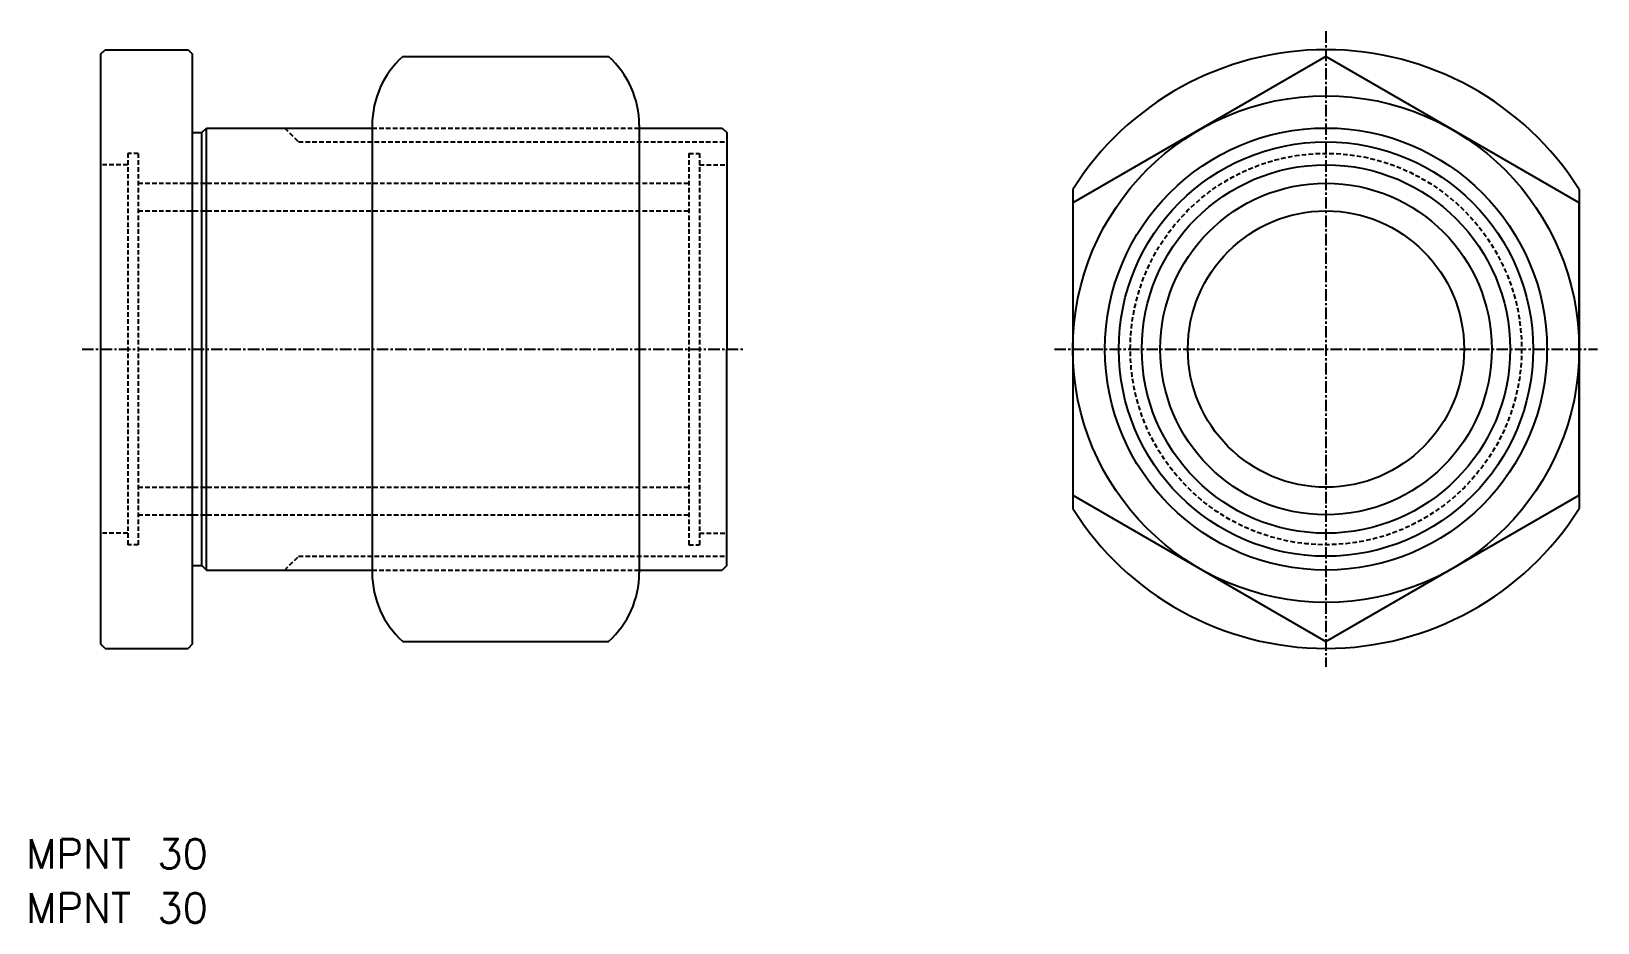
# Model space of a CAD drawing. Extents: x 1255 to 1425, y -30 to 67.
import ezdxf

# ---------------------------------------------------------------- set-up
doc = ezdxf.new("R2010")
doc.units = 0
doc.linetypes.add('CENTER', pattern=[2, 1.25, -0.25, 0.25, -0.25])
doc.linetypes.add('DASHED', pattern=[0.75, 0.5, -0.25])
doc.layers.get('0').update_dxf_attribs({"linetype": 'CONTINUOUS'})
doc.layers.add('CENTER', color=1, linetype='CENTER')
doc.styles.get("Standard").update_dxf_attribs({"font": 'txt.shx', "bigfont": 'bigfont.shx'})

msp = doc.modelspace()

# ---------------------------------------------------------------- linework, layer by layer
at = {"color": 7, "linetype": 'CONTINUOUS'}
for p, q in [((1262.55, 64.69), (1263.05, 65.19)), ((1262.55, 64.69), (1262.55, 0.69)), ((1263.05, 65.19), (1272.05, 65.19)), ((1272.05, 65.19), (1272.55, 64.69)), ((1272.55, 0.69), (1272.55, 64.69)), ((1295.39, 64.44), (1317.72, 64.44)), ((1272.55, 56.19), (1273.55, 56.19)), ((1273.55, 56.19), (1274.05, 56.69)), ((1273.55, 9.19), (1273.55, 56.19)), ((1274.05, 56.69), (1292.05, 56.69)), ((1274.05, 8.69), (1274.05, 56.69)), ((1292.05, 56.99), (1292.05, 8.39)), ((1321.05, 56.99), (1321.05, 8.39)), ((1321.05, 56.69), (1330.05, 56.69)), ((1330.05, 56.69), (1330.55, 56.19)), ((1330.55, 56.19), (1330.55, 32.69)), ((1368.13, 50.01), (1368.13, 15.37)), ((1423.13, 50.01), (1423.13, 15.37)), ((1330.55, 9.19), (1330.55, 32.69)), ((1272.55, 9.19), (1273.55, 9.19)), ((1273.55, 9.19), (1274.05, 8.69)), ((1274.05, 8.69), (1292.05, 8.69)), ((1321.05, 8.69), (1330.05, 8.69)), ((1330.55, 9.19), (1330.05, 8.69)), ((1263.05, 0.19), (1262.55, 0.69)), ((1263.05, 0.19), (1272.05, 0.19)), ((1272.55, 0.69), (1272.05, 0.19)), ((1295.39, 0.93), (1317.72, 0.93))]:
    msp.add_line(p, q, dxfattribs=at)
at = {"color": 3, "linetype": 'DASHED'}
for p, q in [((1282.55, 56.69), (1284.05, 55.19)), ((1292.05, 56.69), (1321.05, 56.69)), ((1284.05, 55.19), (1330.55, 55.19)), ((1266.65, 53.94), (1265.5, 53.94)), ((1265.5, 53.94), (1265.5, 11.44)), ((1266.65, 53.94), (1266.65, 11.44)), ((1326.45, 53.94), (1327.6, 53.94)), ((1326.45, 53.94), (1326.45, 11.44)), ((1327.6, 53.94), (1327.6, 11.44)), ((1265.5, 52.69), (1262.55, 52.69)), ((1327.6, 52.69), (1330.55, 52.69)), ((1266.65, 50.69), (1326.45, 50.69)), ((1266.65, 47.69), (1326.45, 47.69)), ((1266.65, 17.69), (1326.45, 17.69)), ((1266.65, 14.69), (1326.45, 14.69)), ((1265.5, 12.69), (1262.55, 12.69)), ((1327.6, 12.69), (1330.55, 12.69)), ((1266.65, 11.44), (1265.5, 11.44)), ((1326.45, 11.44), (1327.6, 11.44)), ((1282.55, 8.69), (1284.05, 10.19)), ((1284.05, 10.19), (1330.55, 10.19)), ((1292.05, 8.69), (1321.05, 8.69))]:
    msp.add_line(p, q, dxfattribs=at)
at = {"color": 7, "linetype": 'CONTINUOUS'}
msp.add_lwpolyline([(1423.13, 48.56), (1395.63, 64.44), (1368.13, 48.56), (1368.13, 16.81), (1395.63, 0.93), (1423.13, 16.81)], close=True, dxfattribs=at)
for radius in [27.5, 24, 20, 18, 15]:
    msp.add_circle((1395.63, 32.69), radius, dxfattribs=at)
at = {"color": 3, "linetype": 'CONTINUOUS'}
msp.add_circle((1395.63, 32.69), 22.5, dxfattribs=at)
at = {"color": 3, "linetype": 'DASHED'}
msp.add_circle((1395.63, 32.69), 21.25, dxfattribs=at)
at = {"color": 7, "linetype": 'CONTINUOUS'}
for centre, radius, start, end in [((1395.63, 32.69), 32.5, 32.2042, 147.7958), ((1302.05, 56.99), 10, 131.8042, 180), ((1311.05, 56.99), 10, 0, 48.1958), ((1395.63, 32.69), 32.5, 212.2042, 327.7958), ((1302.05, 8.39), 10, 180, 228.1958), ((1311.05, 8.39), 10, 311.8042, 360)]:
    msp.add_arc(centre, radius, start, end, dxfattribs=at)
at = {"layer": 'CENTER', "color": 1, "linetype": 'CENTER'}
for p, q in [((1395.63, 67.19), (1395.63, -1.81)), ((1260.55, 32.69), (1332.55, 32.69)), ((1366.13, 32.69), (1425.13, 32.69))]:
    msp.add_line(p, q, dxfattribs=at)

# ---------------------------------------------------------------- texts
at = {"color": 7, "linetype": 'CONTINUOUS'}
for p in [(1254.48, -23.71), (1254.48, -29.59)]:
    msp.add_text('MPNT 30', height=3.2, dxfattribs=at).set_placement(p)

doc.saveas('drawing.dxf')
